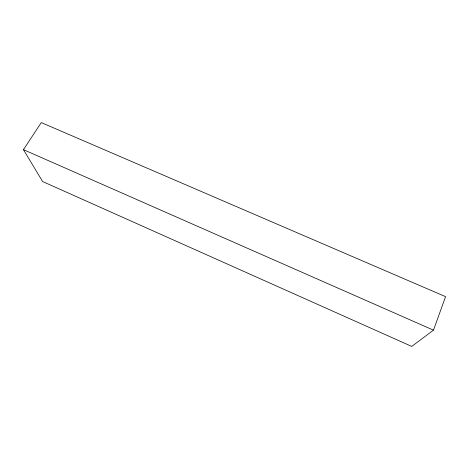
<?xml version="1.0" encoding="UTF-8"?>
<svg xmlns="http://www.w3.org/2000/svg" width="469" height="469" viewBox="0 0 469 469"><rect width="100%" height="100%" fill="white"/><g stroke="black" fill="none" stroke-linecap="round" stroke-linejoin="round"><path stroke-width="0.7" d="M433.491 330.158L445.55 296.648L41.284 122.585L23.45 149.658L42.603 181.532L411.729 346.415L433.491 330.158L23.45 149.658"/></g></svg>
